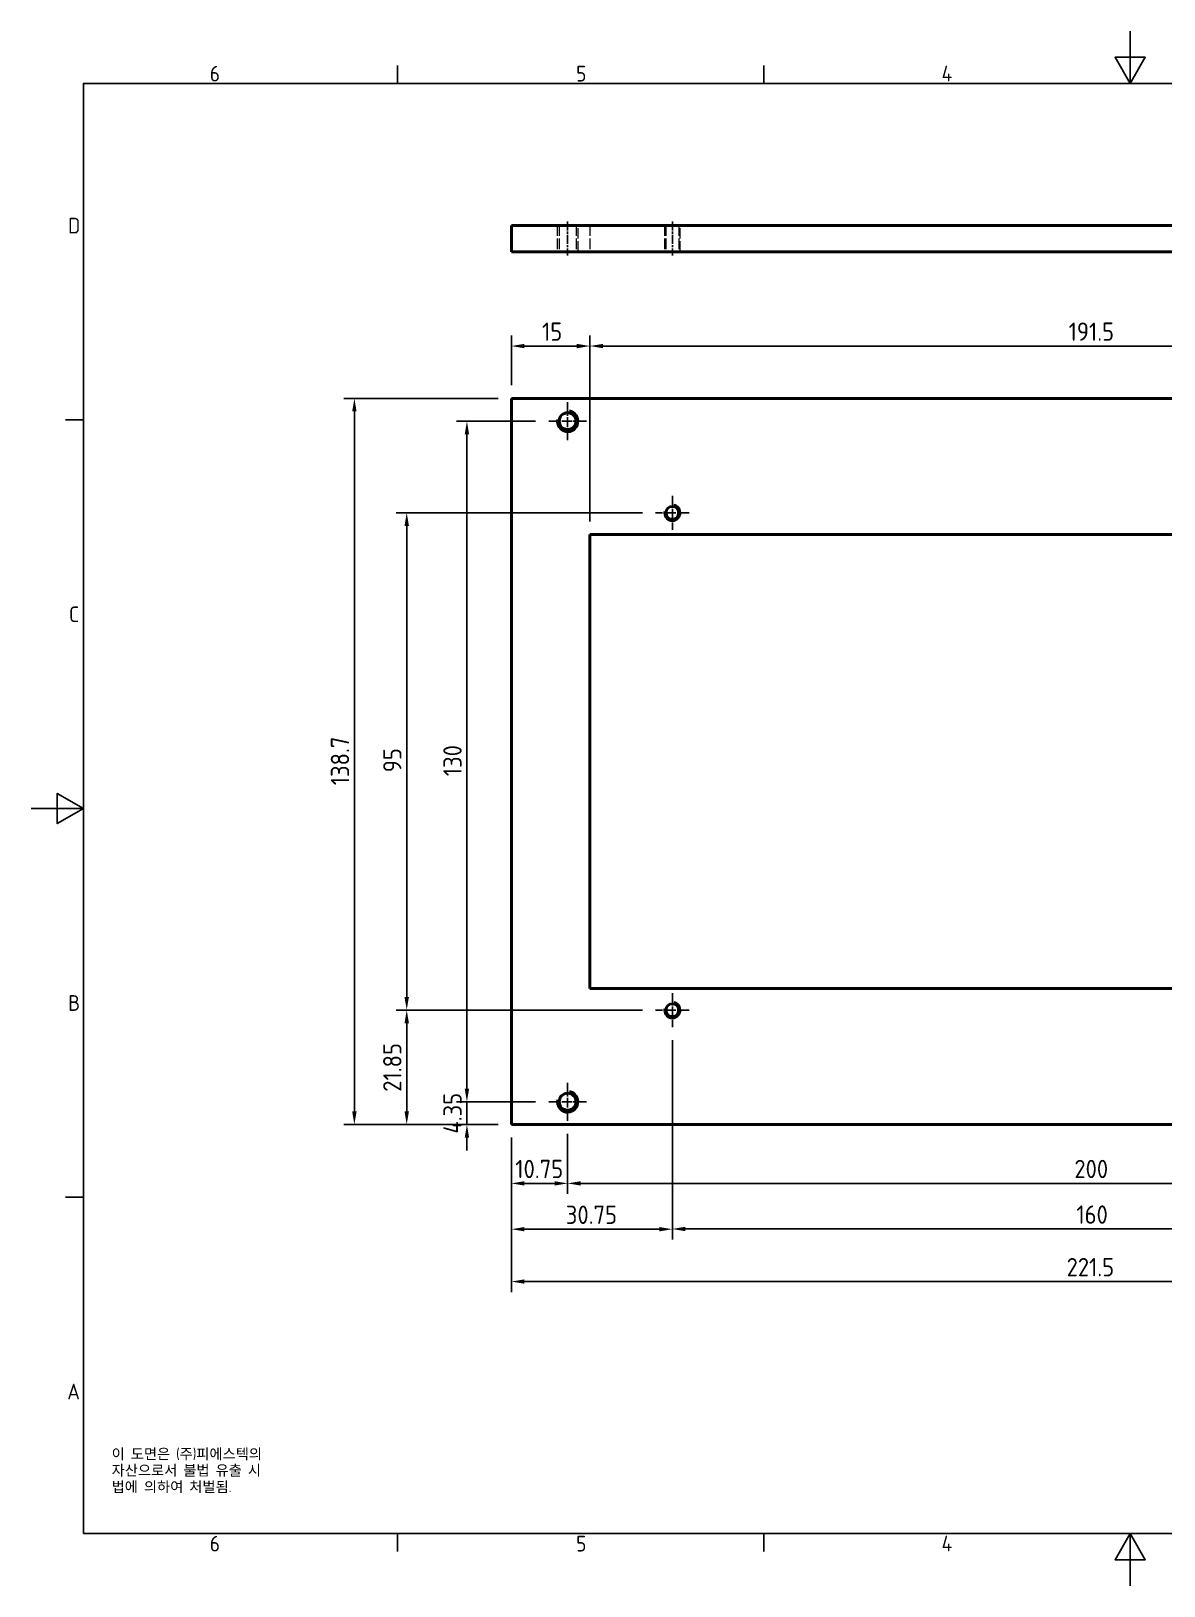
# Model space of a CAD drawing. Header units: millimetres. Extents: x 0 to 420, y 0 to 297.
# Drawn here: x 0 to 216.4, y 0 to 297 of the extents above; entities that cross this region are included whole.
import ezdxf

# ---------------------------------------------------------------- set-up
doc = ezdxf.new("R2010")
doc.units = ezdxf.units.MM
doc.linetypes.add('CHAIN', pattern=[0.3543, 0.2362, -0.0295, 0.0591, -0.0295])
doc.linetypes.add('DASHED', pattern=[0.2067, 0.1654, -0.0413])
doc.layers.get('0').update_dxf_attribs({"color": 3, "lineweight": 25})
for name, color, linetype, lineweight in [('가려진 것(ISO)', 2, 'DASHED', 18), ('가시적인 것(ISO)', 3, 'Continuous', 40), ('가시적인 좁은 것(ISO)', 3, 'Continuous', 35), ('경계(ISO)', 7, 'Continuous', 25), ('기호(ISO)', 5, 'Continuous', 25), ('중심 표식(ISO)', 1, 'Continuous', 25), ('중심선(ISO)', 1, 'Continuous', 25), ('치수(ISO)', 2, 'Continuous', 25)]:
    doc.layers.add(name, color=color, linetype=linetype, lineweight=lineweight)
doc.styles.add('문자 텍스트_M2B', font='isocp.shx')
doc.styles.add('문자 텍스트_PSTEK_POSCO', font='isocp.shx')
doc.styles.add('치수 텍스트_PSTEK_POSCO', font='isocp.shx')
doc.dimstyles.new('치수_PSTEK_POSCO', dxfattribs={"dimtxt": 3.5, "dimasz": 2.5, "dimexe": 2, "dimexo": 2.5, "dimgap": 1, "dimtad": 1, "dimrnd": 1e-08, "dimdsep": 46, "dimtxsty": '치수 텍스트_PSTEK_POSCO', "dimcen": 0.09, "dimdle": 10, "dimclrd": 7, "dimclre": 7, "dimclrt": 2, "dimadec": 1, "dimazin": 2, "dimtfac": 1, "dimtmove": 0, "dimatfit": 3, "dimfxl": 0, "dimtolj": 1, "dimlwd": -1, "dimlwe": -1, "dimarcsym": 0})

# ---------------------------------------------------------------- blocks, each defined once
blk = doc.blocks.new('경계 Default Border')
at = {"layer": '경계(ISO)'}
for p, q in [((70, 287), (70, 290.4)), ((140, 287), (140, 290.4)), ((10, 222.75), (6.6, 222.75)), ((10, 74.25), (6.6, 74.25)), ((70, 10), (70, 6.6)), ((140, 10), (140, 6.6))]:
    blk.add_line(p, q, dxfattribs=at)
at = {"layer": '경계(ISO)', "flags": 128}
for points in [[(210, 297), (210, 287), (207.11, 292), (212.89, 292), (210, 287)], [(10, 10), (10, 287), (410, 287), (410, 10), (10, 10)], [(0, 148.5), (10, 148.5), (5, 151.39), (5, 145.61), (10, 148.5)], [(210, 0), (210, 10), (207.11, 5), (212.89, 5), (210, 10)]]:
    blk.add_lwpolyline(points, dxfattribs=at)
at = {"layer": '경계(ISO)', "color": 2, "char_height": 3, "attachment_point": 7, "style": '문자 텍스트_M2B'}
for s, insert in [('6', (34.14, 287.37)), ('5', (104.14, 287.37)), ('4', (173.97, 287.4)), ('D', (7.08, 258.35)), ('C', (7.24, 184.1)), ('B', (7.08, 109.85)), ('A', (6.91, 35.62)), ('6', (34.14, 6.57)), ('5', (104.14, 6.57)), ('4', (173.97, 6.6))]:
    blk.add_mtext(s, dxfattribs=dict(at, insert=insert))
blk = doc.blocks.new('*D21')
at = {"layer": 'Defpoints', "color": 0, "transparency": 16777216}
for p in [(91.77, 88.14), (102.52, 88.86), (102.52, 76.89)]:
    blk.add_point(p, dxfattribs=at)
at = {"layer": '치수(ISO)', "color": 7, "transparency": 16777216}
for p, q in [((102.52, 86.36), (102.52, 74.89)), ((91.77, 85.64), (91.77, 74.89)), ((94.27, 76.89), (100.02, 76.89))]:
    blk.add_line(p, q, dxfattribs=at)
for points in [[(94.27, 77.31), (94.27, 76.47), (91.77, 76.89)], [(100.02, 77.31), (100.02, 76.47), (102.52, 76.89)]]:
    blk.add_solid(points, dxfattribs=at)
at = {"layer": '치수(ISO)', "color": 2, "transparency": 16777216, "insert": (92.52, 79.64), "char_height": 3.5, "attachment_point": 4, "style": '치수 텍스트_PSTEK_POSCO'}
blk.add_mtext('\\A1;10.75', dxfattribs=at)
blk = doc.blocks.new('*D22')
at = {"layer": 'Defpoints', "color": 0, "transparency": 16777216}
for p in [(102.52, 88.86), (302.52, 88.86), (102.52, 76.89)]:
    blk.add_point(p, dxfattribs=at)
at = {"layer": '치수(ISO)', "color": 7, "transparency": 16777216}
for p, q in [((102.52, 86.36), (102.52, 74.89)), ((302.52, 86.36), (302.52, 74.89)), ((300.02, 76.89), (105.02, 76.89))]:
    blk.add_line(p, q, dxfattribs=at)
for points in [[(105.02, 77.31), (105.02, 76.47), (102.52, 76.89)], [(300.02, 77.31), (300.02, 76.47), (302.52, 76.89)]]:
    blk.add_solid(points, dxfattribs=at)
at = {"layer": '치수(ISO)', "color": 2, "transparency": 16777216, "insert": (199.33, 79.64), "char_height": 3.5, "attachment_point": 4, "style": '치수 텍스트_PSTEK_POSCO'}
blk.add_mtext('\\A1;200', dxfattribs=at)
blk = doc.blocks.new('*D23')
at = {"layer": 'Defpoints', "color": 0, "transparency": 16777216}
for p in [(91.77, 88.14), (313.27, 88.14), (313.27, 58.14)]:
    blk.add_point(p, dxfattribs=at)
at = {"layer": '치수(ISO)', "color": 7, "transparency": 16777216}
for p, q in [((91.77, 85.64), (91.77, 56.14)), ((313.27, 85.64), (313.27, 56.14)), ((94.27, 58.14), (310.77, 58.14))]:
    blk.add_line(p, q, dxfattribs=at)
for points in [[(94.27, 58.55), (94.27, 57.72), (91.77, 58.14)], [(310.77, 58.55), (310.77, 57.72), (313.27, 58.14)]]:
    blk.add_solid(points, dxfattribs=at)
at = {"layer": '치수(ISO)', "color": 2, "transparency": 16777216, "insert": (197.85, 60.89), "char_height": 3.5, "attachment_point": 4, "style": '치수 텍스트_PSTEK_POSCO'}
blk.add_mtext('\\A1;221.5', dxfattribs=at)
blk = doc.blocks.new('*D24')
at = {"layer": 'Defpoints', "color": 0, "transparency": 16777216}
for p in [(122.52, 106.76), (91.77, 88.14), (122.52, 68.14)]:
    blk.add_point(p, dxfattribs=at)
at = {"layer": '치수(ISO)', "color": 7, "transparency": 16777216}
for p, q in [((122.52, 104.26), (122.52, 66.14)), ((91.77, 85.64), (91.77, 66.14)), ((94.27, 68.14), (120.02, 68.14))]:
    blk.add_line(p, q, dxfattribs=at)
for points in [[(94.27, 68.55), (94.27, 67.72), (91.77, 68.14)], [(120.02, 68.55), (120.02, 67.72), (122.52, 68.14)]]:
    blk.add_solid(points, dxfattribs=at)
at = {"layer": '치수(ISO)', "color": 2, "transparency": 16777216, "insert": (102.17, 70.89), "char_height": 3.5, "attachment_point": 4, "style": '치수 텍스트_PSTEK_POSCO'}
blk.add_mtext('\\A1;30.75', dxfattribs=at)
blk = doc.blocks.new('*D25')
at = {"layer": 'Defpoints', "color": 0, "transparency": 16777216}
for p in [(122.52, 106.76), (282.52, 106.76), (282.52, 68.18)]:
    blk.add_point(p, dxfattribs=at)
at = {"layer": '치수(ISO)', "color": 7, "transparency": 16777216}
for p, q in [((122.52, 104.26), (122.52, 66.18)), ((282.52, 104.26), (282.52, 66.18)), ((125.02, 68.18), (280.02, 68.18))]:
    blk.add_line(p, q, dxfattribs=at)
for points in [[(125.02, 68.6), (125.02, 67.76), (122.52, 68.18)], [(280.02, 68.6), (280.02, 67.76), (282.52, 68.18)]]:
    blk.add_solid(points, dxfattribs=at)
at = {"layer": '치수(ISO)', "color": 2, "transparency": 16777216, "insert": (199.72, 70.93), "char_height": 3.5, "attachment_point": 4, "style": '치수 텍스트_PSTEK_POSCO'}
blk.add_mtext('\\A1;160', dxfattribs=at)
blk = doc.blocks.new('*D26')
at = {"layer": 'Defpoints', "color": 0, "transparency": 16777216}
for p in [(83.27, 92.49), (98.9, 92.49), (91.77, 88.14)]:
    blk.add_point(p, dxfattribs=at)
at = {"layer": '치수(ISO)', "color": 7, "transparency": 16777216}
for p, q in [((83.27, 94.99), (83.27, 97.49)), ((96.4, 92.49), (81.27, 92.49)), ((83.27, 88.14), (83.27, 92.49)), ((89.27, 88.14), (81.27, 88.14)), ((83.27, 85.64), (83.27, 83.14))]:
    blk.add_line(p, q, dxfattribs=at)
for points in [[(82.85, 94.99), (83.69, 94.99), (83.27, 92.49)], [(82.85, 85.64), (83.69, 85.64), (83.27, 88.14)]]:
    blk.add_solid(points, dxfattribs=at)
at = {"layer": '치수(ISO)', "color": 2, "transparency": 16777216, "insert": (80.52, 86.39), "char_height": 3.5, "attachment_point": 4, "rotation": 90, "style": '치수 텍스트_PSTEK_POSCO'}
blk.add_mtext('\\A1;4.35', dxfattribs=at)
blk = doc.blocks.new('*D27')
at = {"layer": 'Defpoints', "color": 0, "transparency": 16777216}
for p in [(83.27, 222.49), (98.9, 222.49), (98.9, 92.49)]:
    blk.add_point(p, dxfattribs=at)
at = {"layer": '치수(ISO)', "color": 7, "transparency": 16777216}
for p, q in [((96.4, 222.49), (81.27, 222.49)), ((83.27, 94.99), (83.27, 219.99)), ((96.4, 92.49), (81.27, 92.49))]:
    blk.add_line(p, q, dxfattribs=at)
for points in [[(82.85, 219.99), (83.69, 219.99), (83.27, 222.49)], [(82.85, 94.99), (83.69, 94.99), (83.27, 92.49)]]:
    blk.add_solid(points, dxfattribs=at)
at = {"layer": '치수(ISO)', "color": 2, "transparency": 16777216, "insert": (80.52, 154.68), "char_height": 3.5, "attachment_point": 4, "rotation": 90, "style": '치수 텍스트_PSTEK_POSCO'}
blk.add_mtext('\\A1;130', dxfattribs=at)
blk = doc.blocks.new('*D28')
at = {"layer": 'Defpoints', "color": 0, "transparency": 16777216}
for p in [(71.77, 109.99), (119.29, 109.99), (91.77, 88.14)]:
    blk.add_point(p, dxfattribs=at)
at = {"layer": '치수(ISO)', "color": 7, "transparency": 16777216}
for p, q in [((116.79, 109.99), (69.77, 109.99)), ((71.77, 90.64), (71.77, 107.49)), ((89.27, 88.14), (69.77, 88.14))]:
    blk.add_line(p, q, dxfattribs=at)
for points in [[(71.35, 107.49), (72.19, 107.49), (71.77, 109.99)], [(71.35, 90.64), (72.19, 90.64), (71.77, 88.14)]]:
    blk.add_solid(points, dxfattribs=at)
at = {"layer": '치수(ISO)', "color": 2, "transparency": 16777216, "insert": (69.02, 94.39), "char_height": 3.5, "attachment_point": 4, "rotation": 90, "style": '치수 텍스트_PSTEK_POSCO'}
blk.add_mtext('\\A1;21.85', dxfattribs=at)
blk = doc.blocks.new('*D29')
at = {"layer": 'Defpoints', "color": 0, "transparency": 16777216}
for p in [(71.77, 204.99), (119.29, 204.99), (119.29, 109.99)]:
    blk.add_point(p, dxfattribs=at)
at = {"layer": '치수(ISO)', "color": 7, "transparency": 16777216}
for p, q in [((116.79, 204.99), (69.77, 204.99)), ((71.77, 112.49), (71.77, 202.49)), ((116.79, 109.99), (69.77, 109.99))]:
    blk.add_line(p, q, dxfattribs=at)
for points in [[(71.35, 202.49), (72.19, 202.49), (71.77, 204.99)], [(71.35, 112.49), (72.19, 112.49), (71.77, 109.99)]]:
    blk.add_solid(points, dxfattribs=at)
at = {"layer": '치수(ISO)', "color": 2, "transparency": 16777216, "insert": (69.02, 155.42), "char_height": 3.5, "attachment_point": 4, "rotation": 90, "style": '치수 텍스트_PSTEK_POSCO'}
blk.add_mtext('\\A1;95', dxfattribs=at)
blk = doc.blocks.new('*D30')
at = {"layer": 'Defpoints', "color": 0, "transparency": 16777216}
for p in [(91.77, 226.84), (61.77, 88.14), (91.77, 88.14)]:
    blk.add_point(p, dxfattribs=at)
at = {"layer": '치수(ISO)', "color": 7, "transparency": 16777216}
for p, q in [((89.27, 226.84), (59.77, 226.84)), ((61.77, 224.34), (61.77, 90.64)), ((89.27, 88.14), (59.77, 88.14))]:
    blk.add_line(p, q, dxfattribs=at)
for points in [[(61.35, 224.34), (62.19, 224.34), (61.77, 226.84)], [(61.35, 90.64), (62.19, 90.64), (61.77, 88.14)]]:
    blk.add_solid(points, dxfattribs=at)
at = {"layer": '치수(ISO)', "color": 2, "transparency": 16777216, "insert": (59.02, 152.94), "char_height": 3.5, "attachment_point": 4, "rotation": 90, "style": '치수 텍스트_PSTEK_POSCO'}
blk.add_mtext('\\A1;138.7', dxfattribs=at)
blk = doc.blocks.new('*D31')
at = {"layer": 'Defpoints', "color": 0, "transparency": 16777216}
for p in [(106.77, 236.84), (91.77, 226.84), (106.77, 200.84)]:
    blk.add_point(p, dxfattribs=at)
at = {"layer": '치수(ISO)', "color": 7, "transparency": 16777216}
for p, q in [((91.77, 229.34), (91.77, 238.84)), ((106.77, 203.34), (106.77, 238.84)), ((94.27, 236.84), (104.27, 236.84))]:
    blk.add_line(p, q, dxfattribs=at)
for points in [[(94.27, 237.25), (94.27, 236.42), (91.77, 236.84)], [(104.27, 237.25), (104.27, 236.42), (106.77, 236.84)]]:
    blk.add_solid(points, dxfattribs=at)
at = {"layer": '치수(ISO)', "color": 2, "transparency": 16777216, "insert": (97.62, 239.59), "char_height": 3.5, "attachment_point": 4, "style": '치수 텍스트_PSTEK_POSCO'}
blk.add_mtext('\\A1;15', dxfattribs=at)
blk = doc.blocks.new('*D32')
at = {"layer": 'Defpoints', "color": 0, "transparency": 16777216}
for p in [(298.27, 236.84), (106.77, 200.84), (298.27, 200.84)]:
    blk.add_point(p, dxfattribs=at)
at = {"layer": '치수(ISO)', "color": 7, "transparency": 16777216}
for p, q in [((106.77, 203.34), (106.77, 238.84)), ((298.27, 203.34), (298.27, 238.84)), ((109.27, 236.84), (295.77, 236.84))]:
    blk.add_line(p, q, dxfattribs=at)
for points in [[(109.27, 237.25), (109.27, 236.42), (106.77, 236.84)], [(295.77, 237.25), (295.77, 236.42), (298.27, 236.84)]]:
    blk.add_solid(points, dxfattribs=at)
at = {"layer": '치수(ISO)', "color": 2, "transparency": 16777216, "insert": (198.24, 239.59), "char_height": 3.5, "attachment_point": 4, "style": '치수 텍스트_PSTEK_POSCO'}
blk.add_mtext('\\A1;191.5', dxfattribs=at)

msp = doc.modelspace()

# ---------------------------------------------------------------- linework, layer by layer
at = {"layer": '가려진 것(ISO)', "ltscale": 12.094824}
for p, q in [((100.521, 259.865), (100.521, 254.865)), ((100.9, 259.865), (100.9, 254.865)), ((104.142, 259.865), (104.142, 254.865)), ((104.521, 254.865), (104.521, 259.865)), ((106.771, 259.865), (106.771, 254.865)), ((121.021, 259.865), (121.021, 254.865)), ((121.292, 259.865), (121.292, 254.865)), ((123.751, 259.865), (123.751, 254.865)), ((124.021, 254.865), (124.021, 259.865))]:
    msp.add_line(p, q, dxfattribs=at)
at = {"layer": '가시적인 것(ISO)'}
for p, q in [((91.771, 259.865), (91.771, 254.865)), ((91.771, 259.865), (313.271, 259.865)), ((313.271, 254.865), (91.771, 254.865)), ((91.771, 226.836), (91.771, 88.136)), ((313.271, 226.836), (91.771, 226.836)), ((106.771, 114.136), (106.771, 200.836)), ((106.771, 200.836), (298.271, 200.836)), ((298.271, 114.136), (106.771, 114.136)), ((91.771, 88.136), (313.271, 88.136))]:
    msp.add_line(p, q, dxfattribs=at)
for centre, radius in [((102.521, 222.486), 1.621), ((122.521, 204.986), 1.23), ((122.521, 109.986), 1.23), ((102.521, 92.486), 1.621)]:
    msp.add_circle(centre, radius, dxfattribs=at)
at = {"layer": '가시적인 좁은 것(ISO)'}
for centre, radius in [((102.521, 222.486), 2), ((122.521, 204.986), 1.5), ((122.521, 109.986), 1.5), ((102.521, 92.486), 2)]:
    msp.add_arc(centre, radius, 170, 80, dxfattribs=at)
at = {"layer": '중심 표식(ISO)', "linetype": 'CHAIN', "ltscale": 8.047264}
for p, q in [((102.521, 226.107), (102.521, 218.865)), ((106.142, 222.486), (98.9, 222.486)), ((102.521, 96.107), (102.521, 88.865)), ((106.142, 92.486), (98.9, 92.486))]:
    msp.add_line(p, q, dxfattribs=at)
at = {"layer": '중심 표식(ISO)', "linetype": 'CHAIN', "ltscale": 7.177189}
for p, q in [((122.521, 208.215), (122.521, 201.756)), ((125.751, 204.986), (119.292, 204.986)), ((122.521, 113.215), (122.521, 106.756)), ((125.751, 109.986), (119.292, 109.986))]:
    msp.add_line(p, q, dxfattribs=at)
at = {"layer": '중심선(ISO)', "linetype": 'CHAIN', "ltscale": 7.222748}
for p, q in [((102.521, 260.615), (102.521, 254.115)), ((122.521, 260.615), (122.521, 254.115))]:
    msp.add_line(p, q, dxfattribs=at)

# ---------------------------------------------------------------- block references
msp.add_blockref('경계 Default Border', (0, 0))

# ---------------------------------------------------------------- texts
at = {"layer": '기호(ISO)', "color": 7, "insert": (15.395, 26.228), "char_height": 2, "width": 51.24014, "attachment_point": 1, "line_spacing_factor": 0.944221, "style": '문자 텍스트_PSTEK_POSCO'}
msp.add_mtext('{이 도면은 (주)피에스텍의\\P자산으로서 불법 유출 시 \\P법에 의하여 처벌됨.}', dxfattribs=at)

# ---------------------------------------------------------------- dimensions: what is measured, and where the dimension line sits
at = {"layer": '치수(ISO)', "color": 7}
for base, p1, p2, angle, override, picture, middle in [((106.771, 236.836), (91.771, 226.836), (106.771, 200.836), 180, {"dimdec": 2, "dimtp": 0, "dimtm": 0, "dimtdec": 2, "dimtofl": 0, "dimatfit": 1}, '*D31', (99.271, 236.836)), ((298.271, 236.836), (106.771, 200.836), (298.271, 200.836), 180, {"dimdec": 2, "dimtp": 0, "dimtm": 0, "dimtdec": 2, "dimtofl": 0, "dimatfit": 1}, '*D32', (202.521, 236.836)), ((61.771, 88.136), (91.771, 226.836), (91.771, 88.136), 90, {"dimdec": 2, "dimtp": 0, "dimtm": 0, "dimtdec": 2, "dimtofl": 0, "dimatfit": 1}, '*D30', (61.771, 157.486)), ((83.269, 222.486), (98.9, 92.486), (98.9, 222.486), 90, {"dimdec": 2, "dimtp": 0, "dimtm": 0, "dimtdec": 2, "dimtofl": 0, "dimatfit": 1}, '*D27', (83.269, 157.486)), ((71.771, 204.986), (119.292, 109.986), (119.292, 204.986), 90, {"dimdec": 2, "dimtp": 0, "dimtm": 0, "dimtdec": 2, "dimtofl": 0, "dimatfit": 1}, '*D29', (71.771, 157.486)), ((71.771, 109.986), (91.771, 88.136), (119.292, 109.986), 270, {"dimdec": 2, "dimtp": 0, "dimtm": 0, "dimtdec": 2, "dimtofl": 0, "dimatfit": 1}, '*D28', (71.771, 99.061)), ((122.521, 68.136), (91.771, 88.136), (122.521, 106.756), 180, {"dimdec": 2, "dimtp": 0, "dimtm": 0, "dimtdec": 2, "dimtofl": 0, "dimatfit": 1}, '*D24', (107.146, 68.136)), ((282.521, 68.181), (122.521, 106.756), (282.521, 106.756), 180, {"dimdec": 2, "dimtp": 0, "dimtm": 0, "dimtdec": 2, "dimtofl": 0, "dimatfit": 1}, '*D25', (202.521, 68.181)), ((83.269, 92.486), (91.771, 88.136), (98.9, 92.486), 270, {"dimdec": 2, "dimtp": 0, "dimtm": 0, "dimtdec": 2, "dimtofl": 1, "dimatfit": 1}, '*D26', (83.269, 90.311)), ((102.521, 76.889), (91.771, 88.136), (102.521, 88.865), 180, {"dimdec": 2, "dimtp": 0, "dimtm": 0, "dimtdec": 2, "dimtofl": 0, "dimatfit": 1}, '*D21', (97.146, 76.889)), ((313.271, 58.136), (91.771, 88.136), (313.271, 88.136), 180, {"dimdec": 2, "dimtp": 0, "dimtm": 0, "dimtdec": 2, "dimtofl": 0, "dimatfit": 1}, '*D23', (202.521, 58.136)), ((102.521, 76.889), (302.521, 88.865), (102.521, 88.865), 180, {"dimdec": 2, "dimtp": 0, "dimtm": 0, "dimtdec": 2, "dimtofl": 0, "dimatfit": 1}, '*D22', (202.521, 76.889))]:
    dim = msp.add_linear_dim(base=base, p1=p1, p2=p2, angle=angle, dimstyle='치수_PSTEK_POSCO', override=override, dxfattribs=at)
    dim.commit()
    dim.dimension.update_dxf_attribs({"geometry": picture, "text_midpoint": middle, "dimtype": 160})

doc.saveas('drawing.dxf')
